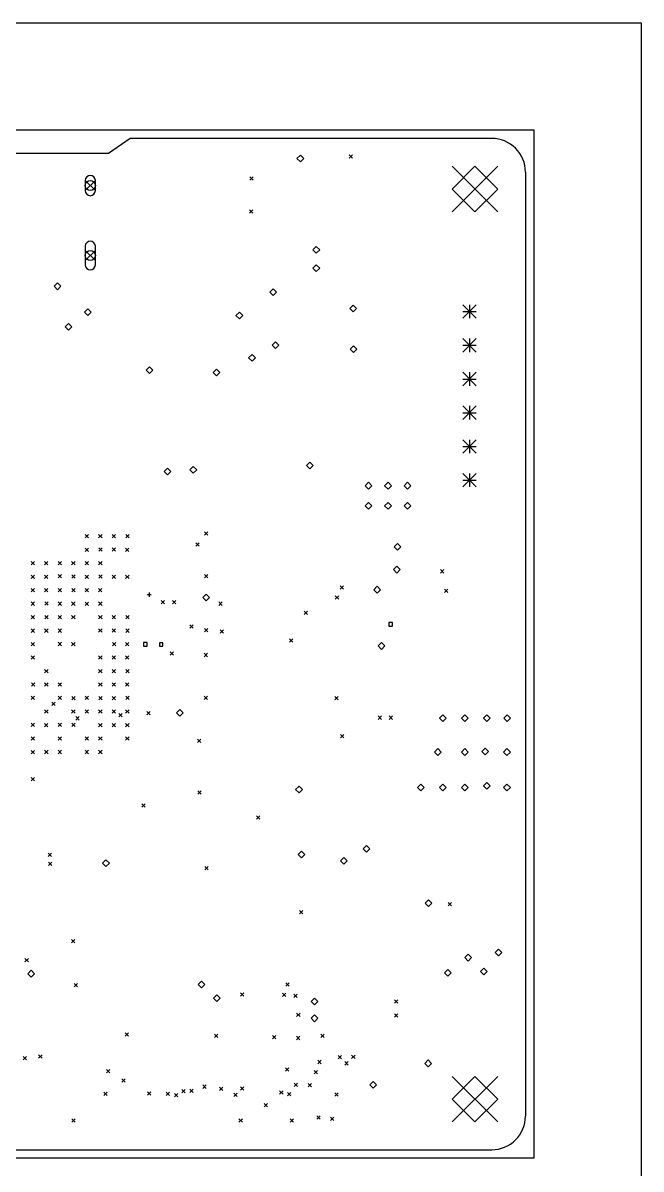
# Model space of a CAD drawing. Extents: x 65 to 140, y -133 to -30.
# Drawn here: x 103.7 to 140.3, y -98 to -30 of the extents above; entities that cross this region are included whole.
import ezdxf

# ---------------------------------------------------------------- set-up
doc = ezdxf.new("R2010")
doc.units = 0
doc.layers.add('BLACK', color=7, linetype='CONTINUOUS')

msp = doc.modelspace()

# ---------------------------------------------------------------- linework, layer by layer
at = {"layer": 'BLACK', "linetype": 'CONTINUOUS'}
for p, q in [((66.580014, -30.032414), (140.281586, -30.032414)), ((140.281586, -30.032414), (140.281586, -103.743982)), ((72.930014, -36.382414), (133.931586, -36.382414)), ((133.931586, -36.382414), (133.931586, -97.393982)), ((110.0008, -36.8882), (108.710797, -37.787196)), ((131.431586, -36.882414), (110.0008, -36.8882)), ((108.710797, -37.787196), (97.915797, -37.787196)), ((120.09, -37.88), (119.89, -38.08)), ((119.89, -38.08), (120.09, -38.28)), ((120.29, -38.08), (120.09, -37.88)), ((120.09, -38.28), (120.29, -38.08)), ((122.989, -37.8633), (123.189, -38.0633)), ((123.189, -37.8633), (122.989, -38.0633)), ((129.0858, -38.5382), (131.7858, -41.2382)), ((131.7858, -38.5382), (129.0858, -41.2382)), ((130.4358, -38.5382), (129.0858, -39.8882)), ((131.7858, -39.8882), (130.4358, -38.5382)), ((107.3433, -39.3822), (107.9433, -39.9822)), ((107.9433, -39.3822), (107.3433, -39.9822)), ((107.3433, -39.3822), (107.3433, -39.9822)), ((107.9433, -39.9822), (107.9433, -39.3822)), ((117.1, -39.17), (117.3, -39.37)), ((117.3, -39.17), (117.1, -39.37)), ((133.431586, -38.882414), (133.431586, -94.8882)), ((129.0858, -39.8882), (130.4358, -41.2382)), ((130.4358, -41.2382), (131.7858, -39.8882)), ((117.083, -41.1132), (117.283, -41.3132)), ((117.283, -41.1132), (117.083, -41.3132)), ((107.3433, -43.2822), (107.3433, -44.3822)), ((107.9433, -44.3822), (107.9433, -43.2822)), ((121.036, -43.2882), (120.836, -43.4882)), ((120.836, -43.4882), (121.036, -43.6882)), ((121.236, -43.4882), (121.036, -43.2882)), ((121.036, -43.6882), (121.236, -43.4882)), ((107.3433, -43.5322), (107.9433, -44.1322)), ((107.9433, -43.5322), (107.3433, -44.1322)), ((121.036, -44.3882), (120.836, -44.5882)), ((120.836, -44.5882), (121.036, -44.7882)), ((121.236, -44.5882), (121.036, -44.3882)), ((121.036, -44.7882), (121.236, -44.5882)), ((105.696, -45.4582), (105.496, -45.6582)), ((105.896, -45.6582), (105.696, -45.4582)), ((105.496, -45.6582), (105.696, -45.8582)), ((105.696, -45.8582), (105.896, -45.6582)), ((118.486, -45.8082), (118.286, -46.0082)), ((118.286, -46.0082), (118.486, -46.2082)), ((118.686, -46.0082), (118.486, -45.8082)), ((118.486, -46.2082), (118.686, -46.0082)), ((123.227, -46.7682), (123.027, -46.9682)), ((123.427, -46.9682), (123.227, -46.7682)), ((129.7158, -46.7582), (130.5158, -47.5582)), ((130.5158, -46.7582), (129.7158, -47.5582)), ((130.1158, -46.7582), (130.1158, -47.5582)), ((107.496, -46.9982), (107.296, -47.1982)), ((107.296, -47.1982), (107.496, -47.3982)), ((107.696, -47.1982), (107.496, -46.9982)), ((107.496, -47.3982), (107.696, -47.1982)), ((116.476, -47.1982), (116.276, -47.3982)), ((116.276, -47.3982), (116.476, -47.5982)), ((116.676, -47.3982), (116.476, -47.1982)), ((116.476, -47.5982), (116.676, -47.3982)), ((123.027, -46.9682), (123.227, -47.1682)), ((123.227, -47.1682), (123.427, -46.9682)), ((129.7158, -47.1582), (130.5158, -47.1582)), ((106.346, -47.8582), (106.146, -48.0582)), ((106.146, -48.0582), (106.346, -48.2582)), ((106.546, -48.0582), (106.346, -47.8582)), ((106.346, -48.2582), (106.546, -48.0582)), ((118.616, -48.9482), (118.416, -49.1482)), ((118.816, -49.1482), (118.616, -48.9482)), ((129.7158, -48.7582), (130.5158, -49.5582)), ((130.5158, -48.7582), (129.7158, -49.5582)), ((130.1158, -48.7582), (130.1158, -49.5582)), ((118.416, -49.1482), (118.616, -49.3482)), ((118.616, -49.3482), (118.816, -49.1482)), ((123.236, -49.1882), (123.036, -49.3882)), ((123.036, -49.3882), (123.236, -49.5882)), ((123.436, -49.3882), (123.236, -49.1882)), ((123.236, -49.5882), (123.436, -49.3882)), ((129.7158, -49.1582), (130.5158, -49.1582)), ((117.226, -49.7082), (117.026, -49.9082)), ((117.026, -49.9082), (117.226, -50.1082)), ((117.426, -49.9082), (117.226, -49.7082)), ((117.226, -50.1082), (117.426, -49.9082)), ((111.152, -50.4296), (110.952, -50.6296)), ((110.952, -50.6296), (111.152, -50.8296)), ((111.352, -50.6296), (111.152, -50.4296)), ((111.152, -50.8296), (111.352, -50.6296)), ((115.116, -50.5782), (114.916, -50.7782)), ((114.916, -50.7782), (115.116, -50.9782)), ((115.316, -50.7782), (115.116, -50.5782)), ((115.116, -50.9782), (115.316, -50.7782)), ((129.7158, -50.7582), (130.5158, -51.5582)), ((130.5158, -50.7582), (129.7158, -51.5582)), ((130.1158, -50.7582), (130.1158, -51.5582)), ((129.7158, -51.1582), (130.5158, -51.1582)), ((129.7158, -52.7582), (130.5158, -53.5582)), ((130.5158, -52.7582), (129.7158, -53.5582)), ((130.1158, -52.7582), (130.1158, -53.5582)), ((129.7158, -53.1582), (130.5158, -53.1582)), ((129.7158, -54.7582), (130.5158, -55.5582)), ((130.5158, -54.7582), (129.7158, -55.5582)), ((130.1158, -54.7582), (130.1158, -55.5582)), ((129.7158, -55.1582), (130.5158, -55.1582)), ((112.21, -56.4399), (112.01, -56.6399)), ((112.41, -56.6399), (112.21, -56.4399)), ((113.746, -56.3482), (113.546, -56.5482)), ((113.946, -56.5482), (113.746, -56.3482)), ((120.656, -56.0882), (120.456, -56.2882)), ((120.456, -56.2882), (120.656, -56.4882)), ((120.856, -56.2882), (120.656, -56.0882)), ((120.656, -56.4882), (120.856, -56.2882)), ((112.01, -56.6399), (112.21, -56.8399)), ((112.21, -56.8399), (112.41, -56.6399)), ((113.546, -56.5482), (113.746, -56.7482)), ((113.746, -56.7482), (113.946, -56.5482)), ((129.7158, -56.7582), (130.5158, -57.5582)), ((130.5158, -56.7582), (129.7158, -57.5582)), ((130.1158, -56.7582), (130.1158, -57.5582)), ((124.136, -57.2882), (123.936, -57.4882)), ((123.936, -57.4882), (124.136, -57.6882)), ((124.336, -57.4882), (124.136, -57.2882)), ((124.136, -57.6882), (124.336, -57.4882)), ((125.286, -57.2882), (125.086, -57.4882)), ((125.086, -57.4882), (125.286, -57.6882)), ((125.486, -57.4882), (125.286, -57.2882)), ((125.286, -57.6882), (125.486, -57.4882)), ((126.436, -57.2882), (126.236, -57.4882)), ((126.236, -57.4882), (126.436, -57.6882)), ((126.636, -57.4882), (126.436, -57.2882)), ((126.436, -57.6882), (126.636, -57.4882)), ((129.7158, -57.1582), (130.5158, -57.1582)), ((124.136, -58.4882), (123.936, -58.6882)), ((123.936, -58.6882), (124.136, -58.8882)), ((124.336, -58.6882), (124.136, -58.4882)), ((124.136, -58.8882), (124.336, -58.6882)), ((125.286, -58.4882), (125.086, -58.6882)), ((125.086, -58.6882), (125.286, -58.8882)), ((125.486, -58.6882), (125.286, -58.4882)), ((125.286, -58.8882), (125.486, -58.6882)), ((126.436, -58.4882), (126.236, -58.6882)), ((126.236, -58.6882), (126.436, -58.8882)), ((126.636, -58.6882), (126.436, -58.4882)), ((126.436, -58.8882), (126.636, -58.6882)), ((107.336, -60.3882), (107.536, -60.5882)), ((107.536, -60.3882), (107.336, -60.5882)), ((108.136, -60.3882), (108.336, -60.5882)), ((108.336, -60.3882), (108.136, -60.5882)), ((108.94, -60.38), (109.14, -60.58)), ((109.14, -60.38), (108.94, -60.58)), ((109.74, -60.38), (109.94, -60.58)), ((109.94, -60.38), (109.74, -60.58)), ((114.411, -60.2182), (114.611, -60.4182)), ((114.611, -60.2182), (114.411, -60.4182)), ((107.336, -61.1882), (107.536, -61.3882)), ((107.536, -61.1882), (107.336, -61.3882)), ((108.14, -61.18), (108.34, -61.38)), ((108.34, -61.18), (108.14, -61.38)), ((108.94, -61.18), (109.14, -61.38)), ((109.14, -61.18), (108.94, -61.38)), ((109.73, -61.19), (109.93, -61.39)), ((109.93, -61.19), (109.73, -61.39)), ((113.896, -60.8782), (114.096, -61.0782)), ((114.096, -60.8782), (113.896, -61.0782)), ((125.846, -60.9082), (125.646, -61.1082)), ((125.646, -61.1082), (125.846, -61.3082)), ((126.046, -61.1082), (125.846, -60.9082)), ((125.846, -61.3082), (126.046, -61.1082)), ((104.14, -61.99), (104.34, -62.19)), ((104.34, -61.99), (104.14, -62.19)), ((104.93, -61.99), (105.13, -62.19)), ((105.13, -61.99), (104.93, -62.19)), ((105.736, -61.9882), (105.936, -62.1882)), ((105.936, -61.9882), (105.736, -62.1882)), ((106.536, -61.9882), (106.736, -62.1882)), ((106.736, -61.9882), (106.536, -62.1882)), ((107.336, -61.9882), (107.536, -62.1882)), ((107.536, -61.9882), (107.336, -62.1882)), ((108.136, -61.9882), (108.336, -62.1882)), ((108.336, -61.9882), (108.136, -62.1882)), ((125.806, -62.2682), (125.606, -62.4682)), ((125.606, -62.4682), (125.806, -62.6682)), ((126.006, -62.4682), (125.806, -62.2682)), ((125.806, -62.6682), (126.006, -62.4682)), ((128.39, -62.47), (128.59, -62.67)), ((128.59, -62.47), (128.39, -62.67)), ((104.136, -62.7882), (104.336, -62.9882)), ((104.336, -62.7882), (104.136, -62.9882)), ((104.93, -62.79), (105.13, -62.99)), ((105.13, -62.79), (104.93, -62.99)), ((105.736, -62.7632), (105.936, -62.9632)), ((105.936, -62.7632), (105.736, -62.9632)), ((106.54, -62.78), (106.74, -62.98)), ((106.74, -62.78), (106.54, -62.98)), ((107.336, -62.7882), (107.536, -62.9882)), ((107.536, -62.7882), (107.336, -62.9882)), ((108.14, -62.78), (108.34, -62.98)), ((108.34, -62.78), (108.14, -62.98)), ((108.936, -62.7882), (109.136, -62.9882)), ((109.136, -62.7882), (108.936, -62.9882)), ((109.736, -62.7882), (109.936, -62.9882)), ((109.936, -62.7882), (109.736, -62.9882)), ((114.411, -62.7582), (114.611, -62.9582)), ((114.611, -62.7582), (114.411, -62.9582)), ((104.14, -63.59), (104.34, -63.79)), ((104.34, -63.59), (104.14, -63.79)), ((104.93, -63.59), (105.13, -63.79)), ((105.13, -63.59), (104.93, -63.79)), ((105.736, -63.5882), (105.936, -63.7882)), ((105.936, -63.5882), (105.736, -63.7882)), ((106.54, -63.58), (106.74, -63.78)), ((106.74, -63.58), (106.54, -63.78)), ((107.33, -63.59), (107.53, -63.79)), ((107.53, -63.59), (107.33, -63.79)), ((108.13, -63.59), (108.33, -63.79)), ((108.33, -63.59), (108.13, -63.79)), ((111.128, -63.8228), (111.128, -64.0728)), ((122.441, -63.4286), (122.641, -63.6286)), ((122.641, -63.4286), (122.441, -63.6286)), ((124.636, -63.4582), (124.436, -63.6582)), ((124.436, -63.6582), (124.636, -63.8582)), ((124.836, -63.6582), (124.636, -63.4582)), ((124.636, -63.8582), (124.836, -63.6582)), ((128.63, -63.63), (128.83, -63.83)), ((128.83, -63.63), (128.63, -63.83)), ((104.136, -64.3871), (104.336, -64.5871)), ((104.336, -64.3871), (104.136, -64.5871)), ((104.94, -64.38), (105.14, -64.58)), ((105.14, -64.38), (104.94, -64.58)), ((105.736, -64.3882), (105.936, -64.5882)), ((105.936, -64.3882), (105.736, -64.5882)), ((106.536, -64.3882), (106.736, -64.5882)), ((106.736, -64.3882), (106.536, -64.5882)), ((107.33, -64.39), (107.53, -64.59)), ((107.53, -64.39), (107.33, -64.59)), ((108.136, -64.3879), (108.336, -64.5879)), ((108.336, -64.3879), (108.136, -64.5879)), ((111.003, -63.9478), (111.253, -63.9478)), ((111.84, -64.29), (112.04, -64.49)), ((112.04, -64.29), (111.84, -64.49)), ((112.52, -64.3), (112.72, -64.5)), ((112.72, -64.3), (112.52, -64.5)), ((114.511, -63.9282), (114.311, -64.1282)), ((114.311, -64.1282), (114.511, -64.3282)), ((114.711, -64.1282), (114.511, -63.9282)), ((114.511, -64.3282), (114.711, -64.1282)), ((115.266, -64.3882), (115.466, -64.5882)), ((115.466, -64.3882), (115.266, -64.5882)), ((122.161, -64.0282), (122.361, -64.2282)), ((122.361, -64.0282), (122.161, -64.2282)), ((104.14, -65.18), (104.34, -65.38)), ((104.34, -65.18), (104.14, -65.38)), ((104.94, -65.18), (105.14, -65.38)), ((105.14, -65.18), (104.94, -65.38)), ((105.736, -65.1872), (105.936, -65.3872)), ((105.936, -65.1872), (105.736, -65.3872)), ((106.536, -65.1882), (106.736, -65.3882)), ((106.736, -65.1882), (106.536, -65.3882)), ((108.136, -65.1882), (108.336, -65.3882)), ((108.336, -65.1882), (108.136, -65.3882)), ((108.936, -65.1882), (109.136, -65.3882)), ((109.136, -65.1882), (108.936, -65.3882)), ((109.74, -65.19), (109.94, -65.39)), ((109.94, -65.19), (109.74, -65.39)), ((120.31, -64.93), (120.51, -65.13)), ((120.51, -64.93), (120.31, -65.13)), ((113.54, -65.75), (113.74, -65.95)), ((113.74, -65.75), (113.54, -65.95)), ((114.41, -65.96), (114.61, -66.16)), ((114.61, -65.96), (114.41, -66.16)), ((125.544067, -65.608933), (125.331933, -65.608933)), ((125.331933, -65.608933), (125.331933, -65.821067)), ((125.331933, -65.821067), (125.544067, -65.821067)), ((125.544067, -65.821067), (125.544067, -65.608933)), ((104.136, -65.9882), (104.336, -66.1882)), ((104.336, -65.9882), (104.136, -66.1882)), ((104.936, -65.9882), (105.136, -66.1882)), ((105.136, -65.9882), (104.936, -66.1882)), ((105.736, -65.9882), (105.936, -66.1882)), ((105.936, -65.9882), (105.736, -66.1882)), ((108.136, -65.9873), (108.336, -66.1873)), ((108.336, -65.9873), (108.136, -66.1873)), ((108.94, -65.98), (109.14, -66.18)), ((109.14, -65.98), (108.94, -66.18)), ((109.74, -65.99), (109.94, -66.19)), ((109.94, -65.99), (109.74, -66.19)), ((115.33, -66.04), (115.53, -66.24)), ((115.53, -66.04), (115.33, -66.24)), ((119.4457, -66.5722), (119.6457, -66.7722)), ((119.6457, -66.5722), (119.4457, -66.7722)), ((104.136, -66.7882), (104.336, -66.9882)), ((104.336, -66.7882), (104.136, -66.9882)), ((105.74, -66.78), (105.94, -66.98)), ((105.94, -66.78), (105.74, -66.98)), ((106.536, -66.7882), (106.736, -66.9882)), ((106.736, -66.7882), (106.536, -66.9882)), ((108.95, -66.79), (109.15, -66.99)), ((109.15, -66.79), (108.95, -66.99)), ((109.73, -66.79), (109.93, -66.99)), ((109.93, -66.79), (109.73, -66.99)), ((111.006067, -66.793933), (110.793933, -66.793933)), ((110.793933, -66.793933), (110.793933, -67.006067)), ((110.793933, -67.006067), (111.006067, -67.006067)), ((111.006067, -67.006067), (111.006067, -66.793933)), ((111.947067, -66.802133), (111.734933, -66.802133)), ((111.734933, -66.802133), (111.734933, -67.014267)), ((111.734933, -67.014267), (111.947067, -67.014267)), ((111.947067, -67.014267), (111.947067, -66.802133)), ((124.896, -66.7982), (124.696, -66.9982)), ((124.696, -66.9982), (124.896, -67.1982)), ((125.096, -66.9982), (124.896, -66.7982)), ((124.896, -67.1982), (125.096, -66.9982)), ((104.136, -67.5882), (104.336, -67.7882)), ((104.336, -67.5882), (104.136, -67.7882)), ((108.136, -67.5882), (108.336, -67.7882)), ((108.336, -67.5882), (108.136, -67.7882)), ((108.93, -67.58), (109.13, -67.78)), ((109.13, -67.58), (108.93, -67.78)), ((109.73, -67.58), (109.93, -67.78)), ((109.93, -67.58), (109.73, -67.78)), ((112.3778, -67.3391), (112.5778, -67.5391)), ((112.5778, -67.3391), (112.3778, -67.5391)), ((114.386, -67.4332), (114.586, -67.6332)), ((114.586, -67.4332), (114.386, -67.6332)), ((104.936, -68.3882), (105.136, -68.5882)), ((105.136, -68.3882), (104.936, -68.5882)), ((108.136, -68.3882), (108.336, -68.5882)), ((108.336, -68.3882), (108.136, -68.5882)), ((108.93, -68.39), (109.13, -68.59)), ((109.13, -68.39), (108.93, -68.59)), ((109.74, -68.39), (109.94, -68.59)), ((109.94, -68.39), (109.74, -68.59)), ((104.15, -69.19), (104.35, -69.39)), ((104.35, -69.19), (104.15, -69.39)), ((104.936, -69.1882), (105.136, -69.3882)), ((105.136, -69.1882), (104.936, -69.3882)), ((105.736, -69.1882), (105.936, -69.3882)), ((105.936, -69.1882), (105.736, -69.3882)), ((108.136, -69.1877), (108.336, -69.3877)), ((108.336, -69.1877), (108.136, -69.3877)), ((108.93, -69.18), (109.13, -69.38)), ((109.13, -69.18), (108.93, -69.38)), ((109.73, -69.19), (109.93, -69.39)), ((109.93, -69.19), (109.73, -69.39)), ((104.14, -69.97), (104.34, -70.17)), ((104.34, -69.97), (104.14, -70.17)), ((105.74, -69.98), (105.94, -70.18)), ((105.94, -69.98), (105.74, -70.18)), ((106.55, -69.99), (106.75, -70.19)), ((106.75, -69.99), (106.55, -70.19)), ((107.34, -69.98), (107.54, -70.18)), ((107.54, -69.98), (107.34, -70.18)), ((108.14, -70), (108.34, -70.2)), ((108.34, -70), (108.14, -70.2)), ((108.94, -69.99), (109.14, -70.19)), ((109.14, -69.99), (108.94, -70.19)), ((109.74, -69.98), (109.94, -70.18)), ((109.94, -69.98), (109.74, -70.18)), ((114.386, -69.9732), (114.586, -70.1732)), ((114.586, -69.9732), (114.386, -70.1732)), ((122.136, -69.9882), (122.336, -70.1882)), ((122.336, -69.9882), (122.136, -70.1882)), ((105.356, -70.33), (105.556, -70.53)), ((105.556, -70.33), (105.356, -70.53)), ((104.936, -70.7882), (105.136, -70.9882)), ((105.136, -70.7882), (104.936, -70.9882)), ((106.536, -70.7882), (106.736, -70.9882)), ((106.736, -70.7882), (106.536, -70.9882)), ((106.79, -71.19), (106.99, -71.39)), ((106.99, -71.19), (106.79, -71.39)), ((107.336, -70.7882), (107.536, -70.9882)), ((107.536, -70.7882), (107.336, -70.9882)), ((108.136, -70.7879), (108.336, -70.9879)), ((108.336, -70.7879), (108.136, -70.9879)), ((108.936, -70.7879), (109.136, -70.9879)), ((109.136, -70.7879), (108.936, -70.9879)), ((109.3347, -70.9986), (109.5347, -71.1986)), ((109.5347, -70.9986), (109.3347, -71.1986)), ((109.736, -70.7879), (109.936, -70.9879)), ((109.936, -70.7879), (109.736, -70.9879)), ((110.9875, -70.8801), (111.1875, -71.0801)), ((111.1875, -70.8801), (110.9875, -71.0801)), ((112.948, -70.7606), (112.748, -70.9606)), ((112.748, -70.9606), (112.948, -71.1606)), ((113.148, -70.9606), (112.948, -70.7606)), ((112.948, -71.1606), (113.148, -70.9606)), ((124.7, -71.15), (124.9, -71.35)), ((124.9, -71.15), (124.7, -71.35)), ((125.35, -71.15), (125.55, -71.35)), ((125.55, -71.15), (125.35, -71.35)), ((128.536, -71.0882), (128.336, -71.2882)), ((128.336, -71.2882), (128.536, -71.4882)), ((128.736, -71.2882), (128.536, -71.0882)), ((128.536, -71.4882), (128.736, -71.2882)), ((129.836, -71.0882), (129.636, -71.2882)), ((129.636, -71.2882), (129.836, -71.4882)), ((130.036, -71.2882), (129.836, -71.0882)), ((129.836, -71.4882), (130.036, -71.2882)), ((131.136, -71.0882), (130.936, -71.2882)), ((130.936, -71.2882), (131.136, -71.4882)), ((131.336, -71.2882), (131.136, -71.0882)), ((131.136, -71.4882), (131.336, -71.2882)), ((132.346, -71.0882), (132.146, -71.2882)), ((132.146, -71.2882), (132.346, -71.4882)), ((132.546, -71.2882), (132.346, -71.0882)), ((132.346, -71.4882), (132.546, -71.2882)), ((104.14, -71.58), (104.34, -71.78)), ((104.34, -71.58), (104.14, -71.78)), ((104.93, -71.59), (105.13, -71.79)), ((105.13, -71.59), (104.93, -71.79)), ((105.74, -71.58), (105.94, -71.78)), ((105.94, -71.58), (105.74, -71.78)), ((106.54, -71.58), (106.74, -71.78)), ((106.74, -71.58), (106.54, -71.78)), ((108.136, -71.588), (108.336, -71.788)), ((108.336, -71.588), (108.136, -71.788)), ((108.936, -71.588), (109.136, -71.788)), ((109.136, -71.588), (108.936, -71.788)), ((109.736, -71.588), (109.936, -71.788)), ((109.936, -71.588), (109.736, -71.788)), ((104.13, -72.39), (104.33, -72.59)), ((104.33, -72.39), (104.13, -72.59)), ((105.736, -72.3882), (105.936, -72.5882)), ((105.936, -72.3882), (105.736, -72.5882)), ((107.336, -72.3882), (107.536, -72.5882)), ((107.536, -72.3882), (107.336, -72.5882)), ((108.136, -72.3882), (108.336, -72.5882)), ((108.336, -72.3882), (108.136, -72.5882)), ((109.736, -72.3882), (109.936, -72.5882)), ((109.936, -72.3882), (109.736, -72.5882)), ((114.0019, -72.5313), (114.2019, -72.7313)), ((114.2019, -72.5313), (114.0019, -72.7313)), ((122.471, -72.25), (122.671, -72.45)), ((122.671, -72.25), (122.471, -72.45)), ((104.14, -73.19), (104.34, -73.39)), ((104.34, -73.19), (104.14, -73.39)), ((104.936, -73.1882), (105.136, -73.3882)), ((105.136, -73.1882), (104.936, -73.3882)), ((105.736, -73.1882), (105.936, -73.3882)), ((105.936, -73.1882), (105.736, -73.3882)), ((107.336, -73.1882), (107.536, -73.3882)), ((107.536, -73.1882), (107.336, -73.3882)), ((108.136, -73.1882), (108.336, -73.3882)), ((108.336, -73.1882), (108.136, -73.3882)), ((128.236, -73.0882), (128.036, -73.2882)), ((128.036, -73.2882), (128.236, -73.4882)), ((128.436, -73.2882), (128.236, -73.0882)), ((128.236, -73.4882), (128.436, -73.2882)), ((129.836, -73.0882), (129.636, -73.2882)), ((129.636, -73.2882), (129.836, -73.4882)), ((130.036, -73.2882), (129.836, -73.0882)), ((129.836, -73.4882), (130.036, -73.2882)), ((131.036, -73.0582), (130.836, -73.2582)), ((130.836, -73.2582), (131.036, -73.4582)), ((131.236, -73.2582), (131.036, -73.0582)), ((131.036, -73.4582), (131.236, -73.2582)), ((132.336, -73.0882), (132.136, -73.2882)), ((132.136, -73.2882), (132.336, -73.4882)), ((132.536, -73.2882), (132.336, -73.0882)), ((132.336, -73.4882), (132.536, -73.2882)), ((104.1384, -74.793), (104.3384, -74.993)), ((104.3384, -74.793), (104.1384, -74.993)), ((120.012, -75.318), (119.812, -75.518)), ((120.212, -75.518), (120.012, -75.318)), ((127.236, -75.1882), (127.036, -75.3882)), ((127.036, -75.3882), (127.236, -75.5882)), ((127.436, -75.3882), (127.236, -75.1882)), ((127.236, -75.5882), (127.436, -75.3882)), ((128.536, -75.1882), (128.336, -75.3882)), ((128.336, -75.3882), (128.536, -75.5882)), ((128.736, -75.3882), (128.536, -75.1882)), ((128.536, -75.5882), (128.736, -75.3882)), ((129.836, -75.1882), (129.636, -75.3882)), ((129.636, -75.3882), (129.836, -75.5882)), ((130.036, -75.3882), (129.836, -75.1882)), ((129.836, -75.5882), (130.036, -75.3882)), ((131.136, -75.0882), (130.936, -75.2882)), ((130.936, -75.2882), (131.136, -75.4882)), ((131.336, -75.2882), (131.136, -75.0882)), ((131.136, -75.4882), (131.336, -75.2882)), ((132.336, -75.1882), (132.136, -75.3882)), ((132.136, -75.3882), (132.336, -75.5882)), ((132.536, -75.3882), (132.336, -75.1882)), ((132.336, -75.5882), (132.536, -75.3882)), ((114.0215, -75.5993), (114.2215, -75.7993)), ((114.2215, -75.5993), (114.0215, -75.7993)), ((119.812, -75.518), (120.012, -75.718)), ((120.012, -75.718), (120.212, -75.518)), ((110.6858, -76.3697), (110.8858, -76.5697)), ((110.8858, -76.3697), (110.6858, -76.5697)), ((117.4882, -77.0679), (117.6882, -77.2679)), ((117.6882, -77.0679), (117.4882, -77.2679)), ((124.014, -78.8357), (123.814, -79.0357)), ((124.214, -79.0357), (124.014, -78.8357)), ((105.136, -79.2882), (105.336, -79.4882)), ((105.336, -79.2882), (105.136, -79.4882)), ((120.156, -79.1677), (119.956, -79.3677)), ((119.956, -79.3677), (120.156, -79.5677)), ((120.356, -79.3677), (120.156, -79.1677)), ((120.156, -79.5677), (120.356, -79.3677)), ((122.661, -79.5397), (122.461, -79.7397)), ((122.861, -79.7397), (122.661, -79.5397)), ((123.814, -79.0357), (124.014, -79.2357)), ((124.014, -79.2357), (124.214, -79.0357)), ((105.155, -79.815), (105.355, -80.015)), ((105.355, -79.815), (105.155, -80.015)), ((108.57, -79.68), (108.37, -79.88)), ((108.37, -79.88), (108.57, -80.08)), ((108.77, -79.88), (108.57, -79.68)), ((108.57, -80.08), (108.77, -79.88)), ((114.43, -80.08), (114.63, -80.28)), ((114.63, -80.08), (114.43, -80.28)), ((122.461, -79.7397), (122.661, -79.9397)), ((122.661, -79.9397), (122.861, -79.7397)), ((127.69, -82.06), (127.49, -82.26)), ((127.49, -82.26), (127.69, -82.46)), ((127.89, -82.26), (127.69, -82.06)), ((127.69, -82.46), (127.89, -82.26)), ((128.841, -82.21), (129.041, -82.41)), ((129.041, -82.21), (128.841, -82.41)), ((120.0428, -82.6984), (120.2428, -82.8984)), ((120.2428, -82.6984), (120.0428, -82.8984)), ((106.5314, -84.4109), (106.7314, -84.6109)), ((106.7314, -84.4109), (106.5314, -84.6109)), ((131.836, -84.9882), (131.636, -85.1882)), ((132.036, -85.1882), (131.836, -84.9882)), ((103.771, -85.5426), (103.971, -85.7426)), ((103.971, -85.5426), (103.771, -85.7426)), ((130.036, -85.2882), (129.836, -85.4882)), ((129.836, -85.4882), (130.036, -85.6882)), ((130.236, -85.4882), (130.036, -85.2882)), ((130.036, -85.6882), (130.236, -85.4882)), ((131.636, -85.1882), (131.836, -85.3882)), ((131.836, -85.3882), (132.036, -85.1882)), ((104.14, -86.24), (103.94, -86.44)), ((104.34, -86.44), (104.14, -86.24)), ((128.836, -86.1882), (128.636, -86.3882)), ((129.036, -86.3882), (128.836, -86.1882)), ((130.97, -86.11), (130.77, -86.31)), ((130.77, -86.31), (130.97, -86.51)), ((131.17, -86.31), (130.97, -86.11)), ((130.97, -86.51), (131.17, -86.31)), ((103.94, -86.44), (104.14, -86.64)), ((104.14, -86.64), (104.34, -86.44)), ((106.692, -87.0142), (106.892, -87.2142)), ((106.892, -87.0142), (106.692, -87.2142)), ((114.236, -86.8882), (114.036, -87.0882)), ((114.436, -87.0882), (114.236, -86.8882)), ((119.236, -86.9882), (119.436, -87.1882)), ((119.436, -86.9882), (119.236, -87.1882)), ((128.636, -86.3882), (128.836, -86.5882)), ((128.836, -86.5882), (129.036, -86.3882)), ((114.036, -87.0882), (114.236, -87.2882)), ((114.236, -87.2882), (114.436, -87.0882)), ((115.136, -87.6882), (114.936, -87.8882)), ((115.336, -87.8882), (115.136, -87.6882)), ((116.5362, -87.5723), (116.7362, -87.7723)), ((116.7362, -87.5723), (116.5362, -87.7723)), ((119.036, -87.5882), (119.236, -87.7882)), ((119.236, -87.5882), (119.036, -87.7882)), ((119.704, -87.6596), (119.904, -87.8596)), ((119.904, -87.6596), (119.704, -87.8596)), ((114.936, -87.8882), (115.136, -88.0882)), ((115.136, -88.0882), (115.336, -87.8882)), ((120.936, -87.8882), (120.736, -88.0882)), ((120.736, -88.0882), (120.936, -88.2882)), ((121.136, -88.0882), (120.936, -87.8882)), ((120.936, -88.2882), (121.136, -88.0882)), ((125.6658, -87.9846), (125.8658, -88.1846)), ((125.8658, -87.9846), (125.6658, -88.1846)), ((119.8717, -88.7763), (120.0717, -88.9763)), ((120.0717, -88.7763), (119.8717, -88.9763)), ((120.936, -88.8882), (120.736, -89.0882)), ((121.136, -89.0882), (120.936, -88.8882)), ((125.6658, -88.8167), (125.8658, -89.0167)), ((125.8658, -88.8167), (125.6658, -89.0167)), ((120.736, -89.0882), (120.936, -89.2882)), ((120.936, -89.2882), (121.136, -89.0882)), ((109.7124, -89.9446), (109.9124, -90.1446)), ((109.9124, -89.9446), (109.7124, -90.1446)), ((114.9968, -90.024), (115.1968, -90.224)), ((115.1968, -90.024), (114.9968, -90.224)), ((118.4435, -90.1133), (118.6435, -90.3133)), ((118.6435, -90.1133), (118.4435, -90.3133)), ((119.8542, -90.1553), (120.0542, -90.3553)), ((120.0542, -90.1553), (119.8542, -90.3553)), ((121.3075, -90.0205), (121.5075, -90.2205)), ((121.5075, -90.0205), (121.3075, -90.2205)), ((103.66, -91.36), (103.86, -91.56)), ((103.86, -91.36), (103.66, -91.56)), ((104.58, -91.25), (104.78, -91.45)), ((104.78, -91.25), (104.58, -91.45)), ((121.13, -91.58), (121.33, -91.78)), ((121.33, -91.58), (121.13, -91.78)), ((122.33, -91.3), (122.53, -91.5)), ((122.53, -91.3), (122.33, -91.5)), ((122.73, -91.66), (122.93, -91.86)), ((122.93, -91.66), (122.73, -91.86)), ((123.13, -91.27), (123.33, -91.47)), ((123.33, -91.27), (123.13, -91.47)), ((127.67, -91.56), (127.47, -91.76)), ((127.47, -91.76), (127.67, -91.96)), ((127.87, -91.76), (127.67, -91.56)), ((127.67, -91.96), (127.87, -91.76)), ((108.6058, -92.1257), (108.8058, -92.3257)), ((108.8058, -92.1257), (108.6058, -92.3257)), ((119.2033, -92.0196), (119.4033, -92.2196)), ((119.4033, -92.0196), (119.2033, -92.2196)), ((120.9156, -92.178), (121.1156, -92.378)), ((121.1156, -92.178), (120.9156, -92.378)), ((109.5046, -92.6758), (109.7046, -92.8758)), ((109.7046, -92.6758), (109.5046, -92.8758)), ((114.318, -93.0432), (114.518, -93.2432)), ((114.518, -93.0432), (114.318, -93.2432)), ((116.5478, -93.1523), (116.7478, -93.3523)), ((116.7478, -93.1523), (116.5478, -93.3523)), ((119.7249, -92.9333), (119.9249, -93.1333)), ((119.9249, -92.9333), (119.7249, -93.1333)), ((120.5447, -92.9533), (120.7447, -93.1533)), ((120.7447, -92.9533), (120.5447, -93.1533)), ((124.4, -92.83), (124.2, -93.03)), ((124.2, -93.03), (124.4, -93.23)), ((124.6, -93.03), (124.4, -92.83)), ((124.4, -93.23), (124.6, -93.03)), ((129.0858, -92.5382), (131.7858, -95.2382)), ((131.7858, -92.5382), (129.0858, -95.2382)), ((130.4358, -92.5382), (129.0858, -93.8882)), ((131.7858, -93.8882), (130.4358, -92.5382)), ((108.45, -93.47), (108.65, -93.67)), ((108.65, -93.47), (108.45, -93.67)), ((111.0376, -93.4416), (111.2376, -93.6416)), ((111.2376, -93.4416), (111.0376, -93.6416)), ((112.1362, -93.4728), (112.3362, -93.6728)), ((112.3362, -93.4728), (112.1362, -93.6728)), ((112.6288, -93.5545), (112.8288, -93.7545)), ((112.8288, -93.5545), (112.6288, -93.7545)), ((113.0673, -93.3138), (113.2673, -93.5138)), ((113.2673, -93.3138), (113.0673, -93.5138)), ((113.5349, -93.2818), (113.7349, -93.4818)), ((113.7349, -93.2818), (113.5349, -93.4818)), ((115.2956, -93.17), (115.4956, -93.37)), ((115.4956, -93.17), (115.2956, -93.37)), ((116.1387, -93.5248), (116.3387, -93.7248)), ((116.3387, -93.5248), (116.1387, -93.7248)), ((118.8626, -93.3951), (119.0626, -93.5951)), ((119.0626, -93.3951), (118.8626, -93.5951)), ((119.3235, -93.4931), (119.5235, -93.6931)), ((119.5235, -93.4931), (119.3235, -93.6931)), ((122.1342, -93.5115), (122.3342, -93.7115)), ((122.3342, -93.5115), (122.1342, -93.7115)), ((117.936, -94.1432), (118.136, -94.3432)), ((118.136, -94.1432), (117.936, -94.3432)), ((129.0858, -93.8882), (130.4358, -95.2382)), ((130.4358, -95.2382), (131.7858, -93.8882)), ((106.5427, -95.0518), (106.7427, -95.2518)), ((106.7427, -95.0518), (106.5427, -95.2518)), ((116.4522, -95.0452), (116.6522, -95.2452)), ((116.6522, -95.0452), (116.4522, -95.2452)), ((119.4846, -95.0452), (119.6846, -95.2452)), ((119.6846, -95.0452), (119.4846, -95.2452)), ((121.0703, -94.8674), (121.2703, -95.0674)), ((121.2703, -94.8674), (121.0703, -95.0674)), ((121.869, -94.9493), (122.069, -95.1493)), ((122.069, -94.9493), (121.869, -95.1493)), ((75.430014, -96.893982), (131.431586, -96.8882)), ((133.931586, -97.393982), (72.930014, -97.393982))]:
    msp.add_line(p, q, dxfattribs=at)
at = {"layer": 'BLACK'}
for centre in [(107.6433, -39.6822), (107.6433, -43.8322)]:
    msp.add_circle(centre, 0.3, dxfattribs=at)
for centre, radius, start, end in [((131.4316, -38.8824), 1.999986, -0.00040107, 90.00040107), ((107.6433, -39.3822), 0.3, 0, 180), ((107.6433, -39.9822), 0.3, 180, 360), ((107.6433, -43.2822), 0.3, 0, 180), ((107.6433, -44.3822), 0.3, 180, 360), ((131.4316, -94.8882), 1.999986, -90.00040107, 0)]:
    msp.add_arc(centre, radius, start, end, dxfattribs=at)

doc.saveas('drawing.dxf')
